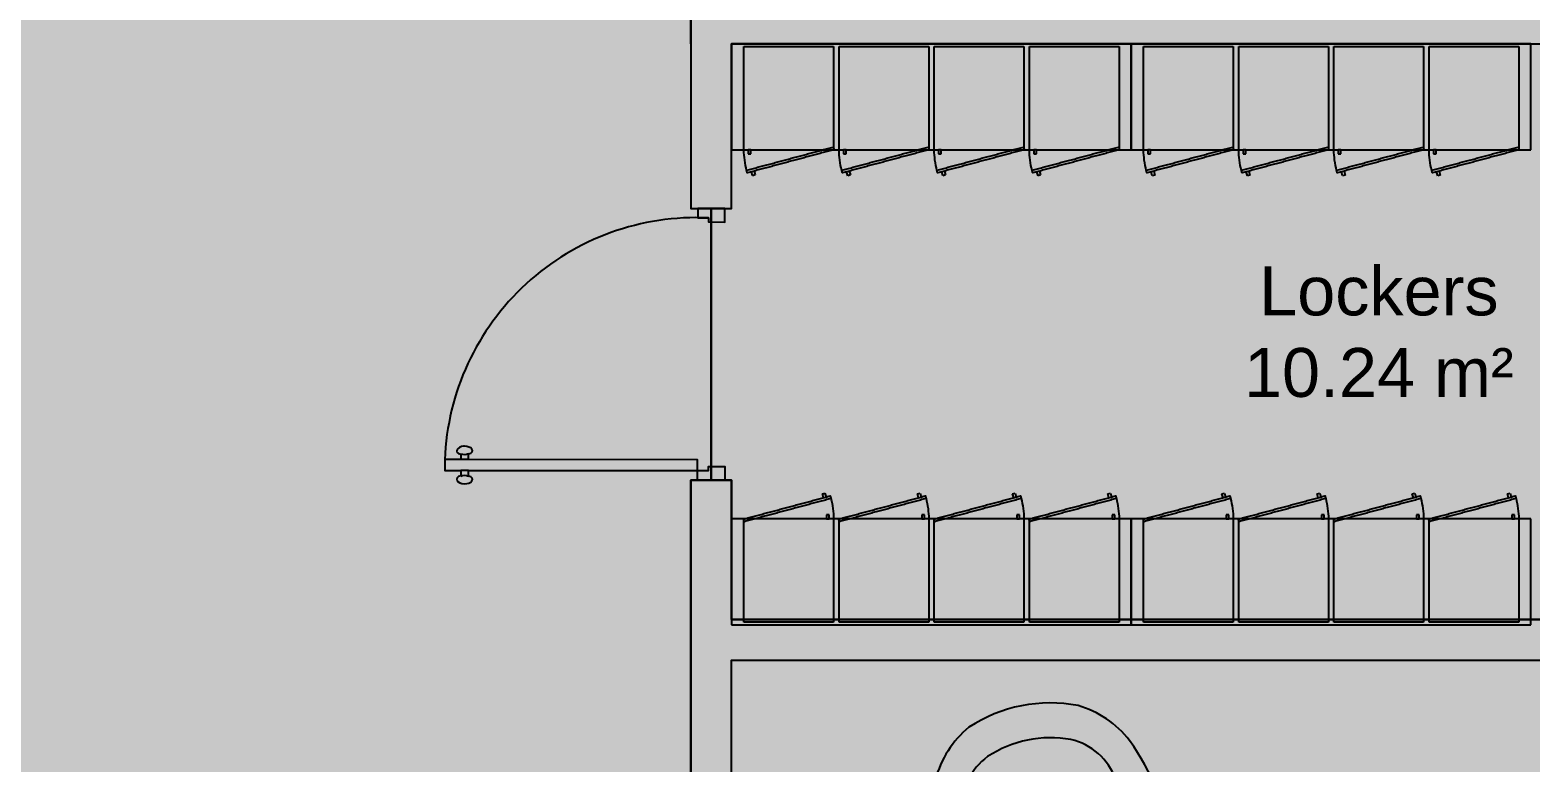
# Model space of a CAD drawing. Header units: metres. Extents: x -17 to 580, y -130 to 19.
# Drawn here: x 97.01 to 102.53, y -43.06 to -40.37 of the extents above; entities that cross this region are included whole.
import ezdxf

# ---------------------------------------------------------------- set-up
doc = ezdxf.new("R2010")
doc.units = ezdxf.units.M
for name, pattern in [('Lounge Zone', [0]), ('Storage Zone 02', [0]), ('Style Black Lines_2', [0]), ('Style Black Lines_4', [0]), ('Style Border  Fill_3', [0]), ('Style Grey Lines_2', [0]), ('White wall 10cm', [0]), ('White wall 15cm', [0])]:
    doc.linetypes.add(name, pattern=pattern)
for name, color, linetype, true_color in [('Annotations', 7, 'Continuous', 0x7a8bf7), ('Imported blocks', 7, 'Continuous', 0x7a8bf7), ('Walls', 7, 'Continuous', 0xc7c7c7), ('Zones', 7, 'Continuous', 0x7a8bf7)]:
    doc.layers.add(name, color=color, linetype=linetype, true_color=true_color)
doc.styles.add('Default Tag', font='', dxfattribs={"height": 0.18})
doc.styles.get('Default Tag').set_extended_font_data('arial')

# ---------------------------------------------------------------- blocks, each defined once
blk = doc.blocks.new('Kallax 4x4')
at = {"layer": 'Imported blocks', "transparency": 33554483}
h = blk.add_hatch(color=256, dxfattribs=at)
edge = h.paths.add_edge_path(flags=0)
edge.add_spline(control_points=[(1.119, 0.0845), (0.957, 0.0845), (0.795, 0.0845)], knot_values=[0, 0, 0, 1, 1, 1], degree=2, periodic=0)
edge.add_spline(control_points=[(0.795, 0.0845), (0.787, 0.0845), (0.779, 0.0845)], knot_values=[0, 0, 0, 1, 1, 1], degree=2, periodic=0)
edge.add_spline(control_points=[(0.779, 0.0845), (0.779, 0.0772), (0.779, 0.07)], knot_values=[0, 0, 0, 1, 1, 1], degree=2, periodic=0)
edge.add_spline(control_points=[(0.779, 0.07), (0.774, 0.07), (0.769, 0.07)], knot_values=[0, 0, 0, 1, 1, 1], degree=2, periodic=0)
edge.add_spline(control_points=[(0.769, 0.07), (0.769, 0.0772), (0.769, 0.0845)], knot_values=[0, 0, 0, 1, 1, 1], degree=2, periodic=0)
edge.add_spline(control_points=[(0.769, 0.0845), (0.599, 0.0845), (0.429, 0.0845)], knot_values=[0, 0, 0, 1, 1, 1], degree=2, periodic=0)
edge.add_spline(control_points=[(0.429, 0.0845), (0.429, 0.0772), (0.429, 0.07)], knot_values=[0, 0, 0, 1, 1, 1], degree=2, periodic=0)
edge.add_spline(control_points=[(0.429, 0.07), (0.424, 0.07), (0.419, 0.07)], knot_values=[0, 0, 0, 1, 1, 1], degree=2, periodic=0)
edge.add_spline(control_points=[(0.419, 0.07), (0.419, 0.0772), (0.419, 0.0845)], knot_values=[0, 0, 0, 1, 1, 1], degree=2, periodic=0)
edge.add_spline(control_points=[(0.419, 0.0845), (0.267, 0.0845), (0.115, 0.0845)], knot_values=[0, 0, 0, 1, 1, 1], degree=2, periodic=0)
edge.add_spline(control_points=[(0.115, 0.0845), (0.0925, 0.0845), (0.07, 0.0845)], knot_values=[0, 0, 0, 1, 1, 1], degree=2, periodic=0)
edge.add_spline(control_points=[(0.07, 0.0845), (0.07, 0.2795), (0.07, 0.4745)], knot_values=[0, 0, 0, 1, 1, 1], degree=2, periodic=0)
edge.add_spline(control_points=[(0.07, 0.4745), (0.805, 0.4745), (1.54, 0.4745)], knot_values=[0, 0, 0, 1, 1, 1], degree=2, periodic=0)
edge.add_spline(control_points=[(1.54, 0.4745), (1.54, 0.2795), (1.54, 0.0845)], knot_values=[0, 0, 0, 1, 1, 1], degree=2, periodic=0)
edge.add_spline(control_points=[(1.54, 0.0845), (1.5095, 0.0845), (1.479, 0.0845)], knot_values=[0, 0, 0, 1, 1, 1], degree=2, periodic=0)
edge.add_spline(control_points=[(1.479, 0.0845), (1.479, 0.0772), (1.479, 0.07)], knot_values=[0, 0, 0, 1, 1, 1], degree=2, periodic=0)
edge.add_spline(control_points=[(1.479, 0.07), (1.474, 0.07), (1.469, 0.07)], knot_values=[0, 0, 0, 1, 1, 1], degree=2, periodic=0)
edge.add_spline(control_points=[(1.469, 0.07), (1.469, 0.0772), (1.469, 0.0845)], knot_values=[0, 0, 0, 1, 1, 1], degree=2, periodic=0)
edge.add_spline(control_points=[(1.469, 0.0845), (1.299, 0.0845), (1.129, 0.0845)], knot_values=[0, 0, 0, 1, 1, 1], degree=2, periodic=0)
edge.add_spline(control_points=[(1.129, 0.0845), (1.129, 0.0772), (1.129, 0.07)], knot_values=[0, 0, 0, 1, 1, 1], degree=2, periodic=0)
edge.add_spline(control_points=[(1.129, 0.07), (1.124, 0.07), (1.119, 0.07)], knot_values=[0, 0, 0, 1, 1, 1], degree=2, periodic=0)
edge.add_spline(control_points=[(1.119, 0.07), (1.119, 0.0772), (1.119, 0.0845)], knot_values=[0, 0, 0, 1, 1, 1], degree=2, periodic=0)
at = {"layer": 'Imported blocks', "linetype": 'Style Grey Lines_2'}
for points in [[(0.115, 0.4645), (0.115, 0.0845)], [(0.445, 0.4645), (0.115, 0.4645)], [(0.445, 0.0845), (0.445, 0.4645)], [(0.465, 0.4645), (0.465, 0.0845)], [(0.795, 0.4645), (0.465, 0.4645)], [(0.795, 0.0845), (0.795, 0.4645)], [(0.815, 0.4645), (0.815, 0.0845)], [(1.145, 0.4645), (0.815, 0.4645)], [(1.145, 0.0845), (1.145, 0.4645)], [(1.165, 0.4645), (1.165, 0.0845)], [(1.495, 0.4645), (1.165, 0.4645)], [(1.495, 0.0845), (1.495, 0.4645)], [(0.4073, 0.0065), (0.4035, -0.008)], [(0.4131, -0.0106), (0.417, 0.0039)], [(0.7573, 0.0065), (0.7535, -0.008)], [(0.7631, -0.0106), (0.767, 0.0039)], [(1.1073, 0.0065), (1.1035, -0.008)], [(1.1131, -0.0106), (1.117, 0.0039)], [(1.4573, 0.0065), (1.4535, -0.008)], [(1.4631, -0.0106), (1.467, 0.0039)], [(0.4035, -0.008), (0.4131, -0.0106)], [(0.7535, -0.008), (0.7631, -0.0106)], [(1.1035, -0.008), (1.1131, -0.0106)], [(1.4535, -0.008), (1.4631, -0.0106)]]:
    blk.add_lwpolyline(points, dxfattribs=at)
at = {"layer": 'Imported blocks', "linetype": 'Style Black Lines_4'}
for points in [[(0.419, 0.0845), (0.429, 0.0845)], [(1.119, 0.0845), (1.129, 0.0845)], [(1.469, 0.0845), (1.479, 0.0845)]]:
    blk.add_lwpolyline(points, dxfattribs=at)
at = {"layer": 'Imported blocks'}
for points, degree in [([(0.07, 0.0845), (0.07, 0.2795), (0.07, 0.4745)], 2), ([(0.07, 0.4745), (0.805, 0.4745), (1.54, 0.4745)], 2), ([(1.54, 0.4745), (1.54, 0.2795), (1.54, 0.0845)], 2), ([(0.115, 0.0845), (0.0925, 0.0845), (0.07, 0.0845)], 2), ([(0.1139, 0.0857), (0.1137, 0.0852), (0.1143, 0.085)], 2), ([(0.1161, 0.0943), (0.115, 0.09), (0.1139, 0.0857)], 2), ([(0.1143, 0.085), (0.2731, 0.0425), (0.4319, -0.0001)], 2), ([(0.419, 0.0845), (0.267, 0.0845), (0.115, 0.0845)], 2), ([(0.1169, 0.0947), (0.1163, 0.0948), (0.1161, 0.0943)], 2), ([(0.4345, 0.0096), (0.2757, 0.0521), (0.1169, 0.0947)], 2), ([(0.419, 0.07), (0.419, 0.0772), (0.419, 0.0845)], 2), ([(0.429, 0.07), (0.424, 0.07), (0.419, 0.07)], 2), ([(0.769, 0.0845), (0.599, 0.0845), (0.429, 0.0845)], 2), ([(0.429, 0.0845), (0.429, 0.0772), (0.429, 0.07)], 2), ([(0.4349, 0.0088), (0.4412, 0.0336), (0.4446, 0.059), (0.445, 0.0845)], 3), ([(0.4639, 0.0857), (0.4637, 0.0852), (0.4643, 0.085)], 2), ([(0.4661, 0.0943), (0.465, 0.09), (0.4639, 0.0857)], 2), ([(0.4643, 0.085), (0.6231, 0.0425), (0.7819, -0.0001)], 2), ([(0.4669, 0.0947), (0.4663, 0.0948), (0.4661, 0.0943)], 2), ([(0.7845, 0.0096), (0.6257, 0.0521), (0.4669, 0.0947)], 2), ([(0.769, 0.07), (0.769, 0.0772), (0.769, 0.0845)], 2), ([(0.769, 0.0845), (0.774, 0.0845), (0.779, 0.0845)], 2), ([(0.779, 0.07), (0.774, 0.07), (0.769, 0.07)], 2), ([(0.795, 0.0845), (0.787, 0.0845), (0.779, 0.0845)], 2), ([(0.779, 0.0845), (0.779, 0.0772), (0.779, 0.07)], 2), ([(0.7849, 0.0088), (0.7912, 0.0336), (0.7946, 0.059), (0.795, 0.0845)], 3), ([(1.119, 0.0845), (0.957, 0.0845), (0.795, 0.0845)], 2), ([(0.8139, 0.0857), (0.8137, 0.0852), (0.8143, 0.085)], 2), ([(0.8161, 0.0943), (0.815, 0.09), (0.8139, 0.0857)], 2), ([(0.8143, 0.085), (0.9731, 0.0425), (1.1319, -0.0001)], 2), ([(0.8169, 0.0947), (0.8163, 0.0948), (0.8161, 0.0943)], 2), ([(1.1345, 0.0096), (0.9757, 0.0521), (0.8169, 0.0947)], 2), ([(1.119, 0.07), (1.119, 0.0772), (1.119, 0.0845)], 2), ([(1.129, 0.07), (1.124, 0.07), (1.119, 0.07)], 2), ([(1.469, 0.0845), (1.299, 0.0845), (1.129, 0.0845)], 2), ([(1.129, 0.0845), (1.129, 0.0772), (1.129, 0.07)], 2), ([(1.1349, 0.0088), (1.1412, 0.0336), (1.1446, 0.059), (1.145, 0.0845)], 3), ([(1.1639, 0.0857), (1.1637, 0.0852), (1.1643, 0.085)], 2), ([(1.1661, 0.0943), (1.165, 0.09), (1.1639, 0.0857)], 2), ([(1.1643, 0.085), (1.3231, 0.0425), (1.4819, -0.0001)], 2), ([(1.1669, 0.0947), (1.1663, 0.0948), (1.1661, 0.0943)], 2), ([(1.4845, 0.0096), (1.3257, 0.0521), (1.1669, 0.0947)], 2), ([(1.469, 0.07), (1.469, 0.0772), (1.469, 0.0845)], 2), ([(1.479, 0.07), (1.474, 0.07), (1.469, 0.07)], 2), ([(1.54, 0.0845), (1.5095, 0.0845), (1.479, 0.0845)], 2), ([(1.479, 0.0845), (1.479, 0.0772), (1.479, 0.07)], 2), ([(1.4849, 0.0088), (1.4912, 0.0336), (1.4946, 0.059), (1.495, 0.0845)], 3), ([(0.4319, -0.0001), (0.4325, -0.0002), (0.4326, 0.0003)], 2), ([(0.4326, 0.0003), (0.4338, 0.0046), (0.4349, 0.0088)], 2), ([(0.4349, 0.0088), (0.435, 0.0094), (0.4345, 0.0096)], 2), ([(0.7819, -0.0001), (0.7825, -0.0002), (0.7826, 0.0003)], 2), ([(0.7826, 0.0003), (0.7838, 0.0046), (0.7849, 0.0088)], 2), ([(0.7849, 0.0088), (0.785, 0.0094), (0.7845, 0.0096)], 2), ([(1.1319, -0.0001), (1.1325, -0.0002), (1.1326, 0.0003)], 2), ([(1.1326, 0.0003), (1.1338, 0.0046), (1.1349, 0.0088)], 2), ([(1.1349, 0.0088), (1.135, 0.0094), (1.1345, 0.0096)], 2), ([(1.4819, -0.0001), (1.4825, -0.0002), (1.4826, 0.0003)], 2), ([(1.4826, 0.0003), (1.4838, 0.0046), (1.4849, 0.0088)], 2), ([(1.4849, 0.0088), (1.485, 0.0094), (1.4845, 0.0096)], 2)]:
    blk.add_open_spline(points, degree=degree, dxfattribs=at)
blk = doc.blocks.new('Armchair basic')
at = {"layer": 'Imported blocks', "transparency": 33554483}
h = blk.add_hatch(color=256, dxfattribs=at)
edge = h.paths.add_edge_path(flags=0)
edge.add_ellipse((0.0078, 0.9377), major_axis=(0, 1.305), ratio=0.97798, start_angle=162.4487, end_angle=197.2313)
edge.add_ellipse((0.3656, -0.2291), major_axis=(0, 0.0823), ratio=0.97798, start_angle=194.589, end_angle=262.5835)
edge.add_ellipse((-0.4276, -0.1969), major_axis=(0, 0.8936), ratio=0.97798, start_angle=267.2559, end_angle=294.325)
edge.add_ellipse((0.0395, -0.0005), major_axis=(0, 0.378), ratio=0.97798, start_angle=297.0233, end_angle=332.7113)
edge.add_ellipse((0.0015, -0.1898), major_axis=(0, 0.5664), ratio=0.97798, start_angle=337.9968, end_angle=381.3828)
edge.add_ellipse((-0.0304, 0.001), major_axis=(0, 0.3789), ratio=0.97798, start_angle=27.3263, end_angle=62.9302)
edge.add_ellipse((0.4482, -0.197), major_axis=(0, 0.906), ratio=0.97798, start_angle=65.8631, end_angle=92.5562)
edge.add_ellipse((-0.3632, -0.2323), major_axis=(0, 0.0756), ratio=0.97798, start_angle=93.9226, end_angle=169.1731)
at = {"layer": 'Imported blocks'}
for centre, major_axis, start_param, end_param in [((0.0015, -0.1898), (0, 0.5664), 5.899157, 6.656386), ((-0.0304, 0.001), (0, 0.3789), 0.476934, 1.098339), ((0.0395, -0.0005), (0, 0.378), 5.184034, 5.806908), ((0.0016, -0.1906), (0, 0.4389), 5.910241, 6.656129), ((0.4482, -0.197), (0, 0.906), 1.149528, 1.615411), ((-0.0615, 0.0046), (0, 0.2339), 0.420357, 1.411118), ((0.0651, 0.005), (0, 0.2333), 4.870752, 5.864162), ((-0.4276, -0.1969), (0, 0.8936), 4.664495, 5.13694), ((1.6728, -0.2819), (0, 2.0302), 1.410657, 1.592819), ((-1.6772, -0.314), (0, 2.0432), 4.706214, 4.887422), ((-0.3632, -0.2323), (0, 0.0756), 1.639259, 2.952627), ((0.3656, -0.2291), (0, 0.0823), 3.396218, 4.582947), ((0.0078, 0.9377), (0, 1.305), 2.835265, 3.442335), ((0.3715, -0.2349), (0, 0.0752), 2.382792, 3.331554)]:
    blk.add_ellipse(centre, major_axis=major_axis, ratio=0.97798, start_param=start_param, end_param=end_param, dxfattribs=at)
at = {"layer": 'Imported blocks', "extrusion": (0, 0, -1)}
blk.add_ellipse((-0.363, -0.2327), major_axis=(0, 0.0752), ratio=0.97798, start_param=2.382792, end_param=3.331554, dxfattribs=at)
blk = doc.blocks.new('Door EU 90')
at = {"layer": 'Imported blocks', "transparency": 33554483}
h = blk.add_hatch(color=256, dxfattribs=at)
edge = h.paths.add_edge_path(flags=0)
edge.add_spline(control_points=[(-0.5139, 0.9083), (-0.5141, 0.8961), (-0.5098, 0.8849), (-0.503, 0.8803)], knot_values=[0, 0, 0, 0, 1, 1, 1, 1], degree=3, periodic=0)
edge.add_spline(control_points=[(-0.503, 0.8803), (-0.4962, 0.8756), (-0.4884, 0.8786), (-0.4861, 0.8928)], knot_values=[0, 0, 0, 0, 1, 1, 1, 1], degree=3, periodic=0)
edge.add_line((-0.4861, 0.8928), (-0.4648, 0.8928))
edge.add_line((-0.4648, 0.8928), (-0.465, 0.0502))
edge.add_line((-0.465, 0.0502), (-0.425, 0.0502))
edge.add_line((-0.425, 0.0502), (-0.4247, 0.8928))
edge.add_line((-0.4247, 0.8928), (-0.4035, 0.8928))
edge.add_spline(control_points=[(-0.4035, 0.8928), (-0.4011, 0.8785), (-0.3933, 0.8756), (-0.3865, 0.8802)], knot_values=[0, 0, 0, 0, 1, 1, 1, 1], degree=3, periodic=0)
edge.add_spline(control_points=[(-0.3865, 0.8802), (-0.3797, 0.8848), (-0.3754, 0.8961), (-0.3757, 0.9082)], knot_values=[0, 0, 0, 0, 1, 1, 1, 1], degree=3, periodic=0)
edge.add_spline(control_points=[(-0.3757, 0.9082), (-0.3757, 0.9086), (-0.3757, 0.9089), (-0.3757, 0.9092)], knot_values=[0, 0, 0, 0, 1, 1, 1, 1], degree=3, periodic=0)
edge.add_spline(control_points=[(-0.3757, 0.9092), (-0.3757, 0.9098), (-0.3757, 0.9103), (-0.3758, 0.9108)], knot_values=[0, 0, 0, 0, 1, 1, 1, 1], degree=3, periodic=0)
edge.add_spline(control_points=[(-0.3758, 0.9108), (-0.3766, 0.9218), (-0.3813, 0.9313), (-0.3878, 0.9347)], knot_values=[0, 0, 0, 0, 1, 1, 1, 1], degree=3, periodic=0)
edge.add_spline(control_points=[(-0.3878, 0.9347), (-0.3948, 0.9384), (-0.4026, 0.936), (-0.4046, 0.9214)], knot_values=[0, 0, 0, 0, 1, 1, 1, 1], degree=3, periodic=0)
edge.add_line((-0.4046, 0.9214), (-0.4248, 0.9214))
edge.add_line((-0.4248, 0.9214), (-0.4247, 0.9802))
edge.add_line((-0.4247, 0.9802), (-0.4647, 0.9802))
edge.add_line((-0.4647, 0.9802), (-0.4648, 0.9214))
edge.add_line((-0.4648, 0.9214), (-0.4849, 0.9214))
edge.add_spline(control_points=[(-0.4849, 0.9214), (-0.4869, 0.936), (-0.4947, 0.9385), (-0.5017, 0.9348)], knot_values=[0, 0, 0, 0, 1, 1, 1, 1], degree=3, periodic=0)
edge.add_spline(control_points=[(-0.5017, 0.9348), (-0.5087, 0.931), (-0.5136, 0.9204), (-0.5139, 0.9083)], knot_values=[0, 0, 0, 0, 1, 1, 1, 1], degree=3, periodic=0)
for points in [[(-0.5001, -0.0497), (-0.5, 0.0503), (-0.465, 0.0502), (-0.465, 0.0102), (-0.45, 0.0102), (-0.4501, -0.0498), (-0.5001, -0.0497)], [(0.4999, -0.05), (0.5, 0.05), (0.465, 0.05), (0.465, 0.01), (0.45, 0.01), (0.4499, -0.05), (0.4999, -0.05)]]:
    blk.add_hatch(color=256, dxfattribs=at).paths.add_polyline_path(points, flags=0)
at = {"layer": 'Imported blocks', "linetype": 'Style Border  Fill_3'}
for points in [[(-0.4046, 0.9214), (-0.4248, 0.9214), (-0.4247, 0.9802), (-0.4647, 0.9802), (-0.4648, 0.9214), (-0.4849, 0.9214)], [(-0.4861, 0.8928), (-0.4648, 0.8928), (-0.465, 0.0502), (-0.425, 0.0502), (-0.4247, 0.8928), (-0.4035, 0.8928)]]:
    blk.add_lwpolyline(points, dxfattribs=at)
at = {"layer": 'Imported blocks', "linetype": 'Style Grey Lines_2'}
blk.add_lwpolyline([(0.465, 0.01, 0.416941), (-0.4248, 0.9802)], format="xyb", dxfattribs=at)
at = {"layer": 'Imported blocks', "linetype": 'Style Black Lines_2'}
for points in [[(-0.4648, 0.8928), (-0.4648, 0.9214)], [(-0.4247, 0.8928), (-0.4247, 0.9214)]]:
    blk.add_lwpolyline(points, dxfattribs=at)
at = {"layer": 'Imported blocks', "linetype": 'Style Border  Fill_3'}
for points in [[(-0.5001, -0.0497), (-0.5, 0.0503), (-0.465, 0.0502), (-0.465, 0.0102), (-0.45, 0.0102), (-0.4501, -0.0498), (-0.5001, -0.0497)], [(0.4999, -0.05), (0.5, 0.05), (0.465, 0.05), (0.465, 0.01), (0.45, 0.01), (0.4499, -0.05), (0.4999, -0.05)]]:
    blk.add_lwpolyline(points, close=True, dxfattribs=at)
at = {"layer": 'Imported blocks', "extrusion": (0, 0, -1)}
for centre, major_axis, start_param, end_param in [((-0.5141, 0.9071), (0.0223, 0.0223), 0.313669, 1.257026), ((-0.3699, 0.9084), (0.0262, 0.0262), 3.491077, 4.28521)]:
    blk.add_ellipse(centre, major_axis=major_axis, ratio=0.999988, start_param=start_param, end_param=end_param, dxfattribs=at)
at = {"layer": 'Imported blocks'}
for points in [[(-0.5139, 0.9083), (-0.5141, 0.8961), (-0.5098, 0.8849), (-0.503, 0.8803)], [(-0.5017, 0.9348), (-0.5087, 0.931), (-0.5136, 0.9204), (-0.5139, 0.9083)], [(-0.503, 0.8803), (-0.4962, 0.8756), (-0.4884, 0.8786), (-0.4861, 0.8928)], [(-0.4849, 0.9214), (-0.4869, 0.936), (-0.4947, 0.9385), (-0.5017, 0.9348)], [(-0.3878, 0.9347), (-0.3948, 0.9384), (-0.4026, 0.936), (-0.4046, 0.9214)], [(-0.4035, 0.8928), (-0.4011, 0.8785), (-0.3933, 0.8756), (-0.3865, 0.8802)], [(-0.3758, 0.9108), (-0.3766, 0.9218), (-0.3813, 0.9313), (-0.3878, 0.9347)], [(-0.3865, 0.8802), (-0.3797, 0.8848), (-0.3754, 0.8961), (-0.3757, 0.9082)], [(-0.3757, 0.9092), (-0.3757, 0.9098), (-0.3757, 0.9103), (-0.3758, 0.9108)], [(-0.3757, 0.9082), (-0.3757, 0.9086), (-0.3757, 0.9089), (-0.3757, 0.9092)]]:
    blk.add_open_spline(points, degree=3, dxfattribs=at)

msp = doc.modelspace()

# ---------------------------------------------------------------- hatches: boundary and pattern name
at = {"layer": 'Walls', "transparency": 33554483}
h = msp.add_hatch(color=256, dxfattribs=at)
h.paths.add_polyline_path([(99.4387779, -46.9868103), (99.4387779, -42.6858727), (99.5887779, -42.6858727), (99.5887779, -46.9868103), (99.4387779, -46.9868103)], flags=0)
h.paths.add_polyline_path([(99.4387779, -42.5358727), (99.4387779, -42.0222619), (99.5887779, -42.0222619), (99.5887779, -42.5358727), (99.4387779, -42.5358727)], flags=0)
h.paths.add_polyline_path([(99.4387779, -41.0223454), (99.4387779, -40.4167884), (99.5887779, -40.4167884), (99.5887779, -41.0223454), (99.4387779, -41.0223454)], flags=0)
h.paths.add_polyline_path([(99.4387779, -40.3167884), (99.4387779, -39.7091697), (99.5887779, -39.7091697), (99.5887779, -40.3167884), (99.4387779, -40.3167884)], flags=0)
h.paths.add_polyline_path([(99.4387779, -38.7092532), (99.4387779, -38.197704), (99.5887779, -38.197704), (99.5887779, -38.7092532), (99.4387779, -38.7092532)], flags=0)
h.paths.add_polyline_path([(99.4387779, -38.047704), (99.4387779, -37.6869945), (99.5887779, -37.6869945), (99.5887779, -38.047704), (99.4387779, -38.047704)], flags=0)
h.paths.add_polyline_path([(99.4387779, -36.687078), (99.4387779, -36.5210753), (99.5887779, -36.5210753), (99.5887779, -36.687078), (99.4387779, -36.687078)], flags=0)
h.paths.add_polyline_path([(99.4387779, -36.3710753), (99.4387779, -32.8236523), (99.5887779, -32.8236523), (99.5887779, -36.3710753), (99.4387779, -36.3710753)], flags=0)
h = msp.add_hatch(color=256, dxfattribs=at)
h.paths.add_polyline_path([(99.4387779, -40.4167884), (99.4387779, -40.3167884), (99.5887779, -40.3167884), (104.3632799, -40.3167884), (104.3632799, -40.4167884), (99.5887779, -40.4167884), (99.4387779, -40.4167884)], flags=0)
h.paths.add_polyline_path([(104.4632799, -40.4167884), (104.4632799, -40.3167884), (105.9665315, -40.3167884), (106.4703269, -40.3167884), (106.4579821, -40.4167884), (105.9541866, -40.4167884), (104.4632799, -40.4167884)], flags=0)
msp.add_hatch(color=256, dxfattribs=at).paths.add_polyline_path([(99.4387779, -42.6858727), (99.4387779, -42.5358727), (99.5887779, -42.5358727), (104.3632799, -42.5358727), (104.4632799, -42.5358727), (105.6925885, -42.5358727), (106.196384, -42.5358727), (106.1778667, -42.6858727), (105.6740712, -42.6858727), (99.5887779, -42.6858727), (99.4387779, -42.6858727)], flags=0)
at = {"layer": 'Zones', "transparency": 33554483}
for points in [[(79.0554885, -32.8236521), (79.0554885, -32.832611), (79.5538957, -32.832611), (79.5538957, -32.8236521), (99.4387779, -32.8236523), (99.4387779, -36.687078), (99.5137779, -36.687078), (99.5137779, -37.6869945), (99.4387779, -37.6869945), (99.4387779, -38.7092532), (99.5137779, -38.7092532), (99.5137779, -39.7091697), (99.4387779, -39.7091697), (99.4387779, -41.0223454), (99.5137779, -41.0223454), (99.5137779, -42.0222619), (99.4387779, -42.0222619), (99.4387779, -47.1368103), (100.5683151, -47.1368103), (100.5683151, -47.0618103), (102.1682934, -47.0618103), (102.1682934, -47.1368103), (105.1246091, -47.1368103), (105.0399472, -47.8226166), (105.2880638, -47.8532462), (105.0920367, -49.4411706), (104.8439202, -49.4105409), (104.164533, -54.9139407), (102.4943581, -54.9139407), (102.4943581, -55.1639407), (100.584146, -55.1639407), (100.584146, -54.9139407), (99.0495688, -54.9139407), (99.0495688, -52.330623), (97.6432475, -52.330623), (97.6432475, -52.580623), (93.4458824, -52.580623), (93.4458824, -52.330623), (91.1312676, -52.330623), (91.1312676, -52.580623), (86.9339025, -52.580623), (86.9339025, -52.330623), (84.6503006, -52.330623), (84.6503006, -52.580623), (80.4529354, -52.580623), (80.4529354, -52.330623), (78.1847839, -52.330623), (78.1847839, -52.580623), (73.9874188, -52.580623), (73.9874188, -52.330623), (66.5534728, -52.330623), (66.5534062, -50.5732081), (66.3034062, -50.5732176), (66.3034062, -44.8232176), (66.5538957, -44.8232176), (66.5538957, -44.3232176), (66.5534062, -32.5732176), (72.6675542, -32.5736359), (72.6675542, -32.7992579), (72.9041373, -32.7992579), (72.9041373, -32.8236521), (79.0554885, -32.8236521)], [(99.5887779, -42.0222619), (99.5137779, -42.0222619), (99.5137779, -41.0223454), (99.5887779, -41.0223454), (99.5887779, -40.4167884), (104.3632799, -40.4167884), (104.3632799, -41.1750332), (104.4132799, -41.1750332), (104.4132799, -42.1107723), (104.3632799, -42.1107723), (104.3632799, -42.5358727), (99.5887779, -42.5358727), (99.5887779, -42.0222619)], [(105.6975981, -44.5357991), (105.4494816, -44.5051695), (105.3844252, -45.0321608), (105.6325417, -45.0627904), (105.4487638, -46.5514898), (105.2006473, -46.5208602), (105.1431264, -46.9868103), (102.1682934, -46.9868103), (102.1682934, -47.0618103), (100.5683151, -47.0618103), (100.5683151, -46.9868103), (99.5887779, -46.9868103), (99.5887779, -42.6858727), (105.6740712, -42.6858727), (105.6332595, -43.01647), (105.881376, -43.0470997), (105.6975981, -44.5357991)]]:
    msp.add_hatch(color=256, dxfattribs=at).paths.add_polyline_path(points, flags=0)

# ---------------------------------------------------------------- linework, layer by layer
at = {"layer": 'Walls', "linetype": 'White wall 10cm'}
for points in [[(99.4387779, -40.4167884), (99.4387779, -40.3167884)], [(99.5887779, -40.4167884), (104.3632799, -40.4167884)]]:
    msp.add_lwpolyline(points, dxfattribs=at)
at = {"layer": 'Walls', "linetype": 'White wall 15cm'}
for points in [[(99.4387779, -40.4167884), (99.4387779, -41.0223454), (99.5887779, -41.0223454), (99.5887779, -40.4167884)], [(99.4387779, -42.5358727), (99.4387779, -42.0222619), (99.5887779, -42.0222619), (99.5887779, -42.5358727)], [(99.4387779, -42.6858727), (99.4387779, -42.5358727)], [(99.5887779, -42.5358727), (104.3632799, -42.5358727)], [(99.4387779, -46.9868103), (99.4387779, -42.6858727)], [(99.5887779, -46.9868103), (99.5887779, -42.6858727)], [(99.5887779, -42.6858727), (105.6740712, -42.6858727)]]:
    msp.add_lwpolyline(points, dxfattribs=at)
at = {"layer": 'Zones', "linetype": 'Storage Zone 02'}
msp.add_lwpolyline([(79.5538957, -32.8236521), (99.4387779, -32.8236523), (99.4387779, -36.687078), (99.5137779, -36.687078), (99.5137779, -37.6869945), (99.4387779, -37.6869945), (99.4387779, -38.7092532), (99.5137779, -38.7092532), (99.5137779, -39.7091697), (99.4387779, -39.7091697), (99.4387779, -41.0223454), (99.5137779, -41.0223454), (99.5137779, -42.0222619), (99.4387779, -42.0222619), (99.4387779, -47.1368103), (100.5683151, -47.1368103), (100.5683151, -47.0618103), (102.1682934, -47.0618103), (102.1682934, -47.1368103), (105.1246091, -47.1368103), (105.0399472, -47.8226166), (105.2880638, -47.8532462), (105.0920367, -49.4411706)], dxfattribs=at)
at = {"layer": 'Zones', "linetype": 'Lounge Zone'}
for points in [[(99.5887779, -42.0222619), (99.5137779, -42.0222619), (99.5137779, -41.0223454), (99.5887779, -41.0223454), (99.5887779, -40.4167884), (104.3632799, -40.4167884), (104.3632799, -41.1750332), (104.4132799, -41.1750332), (104.4132799, -42.1107723), (104.3632799, -42.1107723), (104.3632799, -42.5358727), (99.5887779, -42.5358727), (99.5887779, -42.0222619)], [(105.6975981, -44.5357991), (105.4494816, -44.5051695), (105.3844252, -45.0321608), (105.6325417, -45.0627904), (105.4487638, -46.5514898), (105.2006473, -46.5208602), (105.1431264, -46.9868103), (102.1682934, -46.9868103), (102.1682934, -47.0618103), (100.5683151, -47.0618103), (100.5683151, -46.9868103), (99.5887779, -46.9868103), (99.5887779, -42.6858727), (105.6740712, -42.6858727), (105.6332595, -43.01647), (105.881376, -43.0470997), (105.6975981, -44.5357991)]]:
    msp.add_lwpolyline(points, close=True, dxfattribs=at)

# ---------------------------------------------------------------- block references
at = {"layer": 'Walls', "xscale": -0.9999999999972632}
for p in [(101.1287806, -40.8912927), (102.5987806, -40.8912961)]:
    msp.add_blockref('Kallax 4x4', p, dxfattribs=at)
at = {"layer": 'Walls'}
for name, p, rotation in [('Door EU 90', (99.5137779, -41.5223037), 90), ('Armchair basic', (100.7256427, -43.2231303), 11.59281363039087)]:
    msp.add_blockref(name, p, dxfattribs=dict(at, rotation=rotation))
at = {"layer": 'Walls', "xscale": -1, "rotation": 180}
for p in [(99.5187812, -42.0809235), (100.9887812, -42.0809235)]:
    msp.add_blockref('Kallax 4x4', p, dxfattribs=at)

# ---------------------------------------------------------------- texts
at = {"layer": 'Annotations', "insert": (101.969294, -41.4774284), "char_height": 0.18, "width": 7.5, "attachment_point": 5, "style": 'Default Tag'}
msp.add_mtext('Lockers\\P10.24 m²', dxfattribs=at)

doc.saveas('drawing.dxf')
